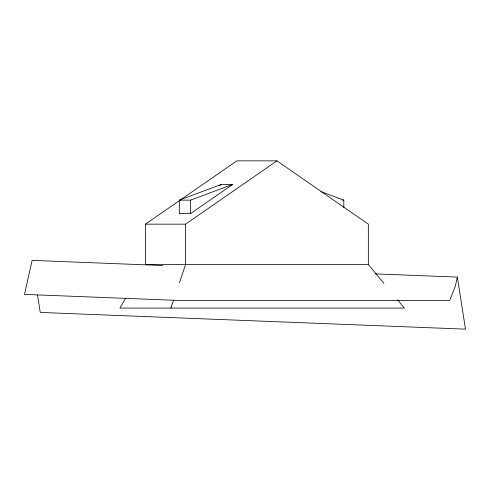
<?xml version="1.0" encoding="UTF-8"?>
<svg xmlns="http://www.w3.org/2000/svg" width="490" height="490" viewBox="0 0 490 490"><rect width="100%" height="100%" fill="white"/><g stroke="black" fill="none" stroke-linecap="round" stroke-linejoin="round"><path stroke-width="0.73" d="M375.518 273.886L457.354 277.101L455.333 286.129L449.747 300.401L177.319 300.401L24.5 294.398L32.101 260.386L162.888 265.525M170.894 308.075L173.583 300.101M179.45 282.693L185.563 264.569L185.563 224.157L276.948 160.849L368.339 224.157L368.339 264.569L383.94 283.379M125.71 298.183L119.897 308.075L404.422 308.075L397.592 299.843M368.339 264.569L145.469 264.569L145.469 224.157L236.854 160.849L276.948 160.849M219.655 185.661L221.517 184.369L232.756 184.369L190.561 213.603L179.316 213.603L179.316 200.134L221.517 184.369M179.316 200.134L190.561 200.134L232.756 184.369M342.283 200.134L343.815 200.134L343.815 207.619M145.469 224.157L185.563 224.157M320.926 191.584L343.815 200.134M457.354 277.101L465.5 329.151L40.254 312.436L37.534 295.09M190.561 200.134L190.561 213.603"/></g></svg>
